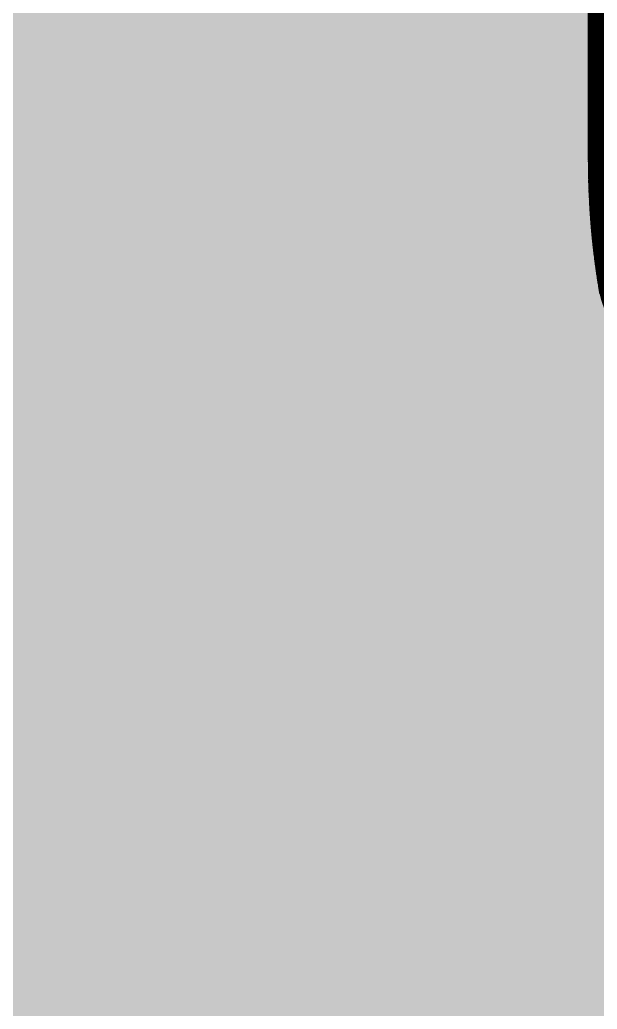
# Model space of a CAD drawing. Header units: millimetres. Extents: x 2043 to 2402, y 736 to 931.
# Drawn here: x 2218.593 to 2218.898, y 803.381 to 803.903 of the extents above; entities that cross this region are included whole.
import ezdxf

# ---------------------------------------------------------------- set-up
doc = ezdxf.new("R2010")
doc.units = ezdxf.units.MM

msp = doc.modelspace()

# ---------------------------------------------------------------- linework, layer by layer
at = {"color": 7, "const_width": 0.12758}
for points in [[(2218.95671, 803.82872), (2218.95671, 807.00253)], [(2218.95671, 803.82872), (2218.95671, 807.00253)], [(2218.95673, 803.82439), (2218.95671, 803.82872)], [(2218.95673, 803.82439), (2218.95671, 803.82872)], [(2218.95681, 803.82007), (2218.95673, 803.82439)], [(2218.95681, 803.82007), (2218.95673, 803.82439)], [(2218.95694, 803.81574), (2218.95681, 803.82007)], [(2218.95694, 803.81574), (2218.95681, 803.82007)], [(2218.95713, 803.81142), (2218.95694, 803.81574)], [(2218.95713, 803.81142), (2218.95694, 803.81574)], [(2218.95737, 803.8071), (2218.95713, 803.81142)], [(2218.95737, 803.8071), (2218.95713, 803.81142)], [(2218.95766, 803.80279), (2218.95737, 803.8071)], [(2218.95766, 803.80279), (2218.95737, 803.8071)], [(2218.958, 803.79848), (2218.95766, 803.80279)], [(2218.958, 803.79848), (2218.95766, 803.80279)], [(2218.95839, 803.79418), (2218.958, 803.79848)], [(2218.95839, 803.79418), (2218.958, 803.79848)], [(2218.95884, 803.78988), (2218.95839, 803.79418)], [(2218.95884, 803.78988), (2218.95839, 803.79418)], [(2218.95934, 803.78559), (2218.95884, 803.78988)], [(2218.95934, 803.78559), (2218.95884, 803.78988)], [(2218.9599, 803.7813), (2218.95934, 803.78559)], [(2218.9599, 803.7813), (2218.95934, 803.78559)], [(2218.9605, 803.77703), (2218.9599, 803.7813)], [(2218.9605, 803.77703), (2218.9599, 803.7813)], [(2218.96116, 803.77276), (2218.9605, 803.77703)], [(2218.96116, 803.77276), (2218.9605, 803.77703)], [(2218.96186, 803.7685), (2218.96116, 803.77276)], [(2218.96186, 803.7685), (2218.96116, 803.77276)]]:
    msp.add_lwpolyline(points, dxfattribs=at)
at = {"color": 7, "const_width": 0.06379}
for points in [[(2218.95671, 803.79682, 1), (2218.95671, 803.86061, 1)], [(2218.95671, 803.79682, 1), (2218.95671, 803.86061, 1)], [(2218.95671, 803.79682, 1), (2218.95671, 803.86061, 1)], [(2218.95671, 803.79682, 1), (2218.95671, 803.86061, 1)], [(2218.95673, 803.7925, 1), (2218.95673, 803.85629, 1)], [(2218.95673, 803.7925, 1), (2218.95673, 803.85629, 1)], [(2218.95673, 803.7925, 1), (2218.95673, 803.85629, 1)], [(2218.95673, 803.7925, 1), (2218.95673, 803.85629, 1)], [(2218.95681, 803.78817, 1), (2218.95681, 803.85196, 1)], [(2218.95681, 803.78817, 1), (2218.95681, 803.85196, 1)], [(2218.95681, 803.78817, 1), (2218.95681, 803.85196, 1)], [(2218.95681, 803.78817, 1), (2218.95681, 803.85196, 1)], [(2218.95694, 803.78385, 1), (2218.95694, 803.84764, 1)], [(2218.95694, 803.78385, 1), (2218.95694, 803.84764, 1)], [(2218.95694, 803.78385, 1), (2218.95694, 803.84764, 1)], [(2218.95694, 803.78385, 1), (2218.95694, 803.84764, 1)], [(2218.95713, 803.77953, 1), (2218.95713, 803.84332, 1)], [(2218.95713, 803.77953, 1), (2218.95713, 803.84332, 1)], [(2218.95713, 803.77953, 1), (2218.95713, 803.84332, 1)], [(2218.95713, 803.77953, 1), (2218.95713, 803.84332, 1)], [(2218.95737, 803.77521, 1), (2218.95737, 803.839, 1)], [(2218.95737, 803.77521, 1), (2218.95737, 803.839, 1)], [(2218.95737, 803.77521, 1), (2218.95737, 803.839, 1)], [(2218.95737, 803.77521, 1), (2218.95737, 803.839, 1)], [(2218.95766, 803.77089, 1), (2218.95766, 803.83468, 1)], [(2218.95766, 803.77089, 1), (2218.95766, 803.83468, 1)], [(2218.95766, 803.77089, 1), (2218.95766, 803.83468, 1)], [(2218.95766, 803.77089, 1), (2218.95766, 803.83468, 1)], [(2218.958, 803.76659, 1), (2218.958, 803.83038, 1)], [(2218.958, 803.76659, 1), (2218.958, 803.83038, 1)], [(2218.958, 803.76659, 1), (2218.958, 803.83038, 1)], [(2218.958, 803.76659, 1), (2218.958, 803.83038, 1)], [(2218.95839, 803.76228, 1), (2218.95839, 803.82607, 1)], [(2218.95839, 803.76228, 1), (2218.95839, 803.82607, 1)], [(2218.95839, 803.76228, 1), (2218.95839, 803.82607, 1)], [(2218.95839, 803.76228, 1), (2218.95839, 803.82607, 1)], [(2218.95884, 803.75798, 1), (2218.95884, 803.82177, 1)], [(2218.95884, 803.75798, 1), (2218.95884, 803.82177, 1)], [(2218.95884, 803.75798, 1), (2218.95884, 803.82177, 1)], [(2218.95884, 803.75798, 1), (2218.95884, 803.82177, 1)], [(2218.95934, 803.75369, 1), (2218.95934, 803.81748, 1)], [(2218.95934, 803.75369, 1), (2218.95934, 803.81748, 1)], [(2218.95934, 803.75369, 1), (2218.95934, 803.81748, 1)], [(2218.95934, 803.75369, 1), (2218.95934, 803.81748, 1)], [(2218.9599, 803.74941, 1), (2218.9599, 803.8132, 1)], [(2218.9599, 803.74941, 1), (2218.9599, 803.8132, 1)], [(2218.9599, 803.74941, 1), (2218.9599, 803.8132, 1)], [(2218.9599, 803.74941, 1), (2218.9599, 803.8132, 1)], [(2218.9605, 803.74513, 1), (2218.9605, 803.80892, 1)], [(2218.9605, 803.74513, 1), (2218.9605, 803.80892, 1)], [(2218.9605, 803.74513, 1), (2218.9605, 803.80892, 1)], [(2218.9605, 803.74513, 1), (2218.9605, 803.80892, 1)], [(2218.96116, 803.74086, 1), (2218.96116, 803.80465, 1)], [(2218.96116, 803.74086, 1), (2218.96116, 803.80465, 1)], [(2218.96116, 803.74086, 1), (2218.96116, 803.80465, 1)], [(2218.96116, 803.74086, 1), (2218.96116, 803.80465, 1)]]:
    msp.add_lwpolyline(points, format="xyb", close=True, dxfattribs=at)
at = {"color": 7}
msp.add_solid([(2257.08305, 795.58353), (2257.08305, 811.83953), (2197.13905, 795.58353), (2197.13905, 811.83953)], dxfattribs=at)

doc.saveas('drawing.dxf')
